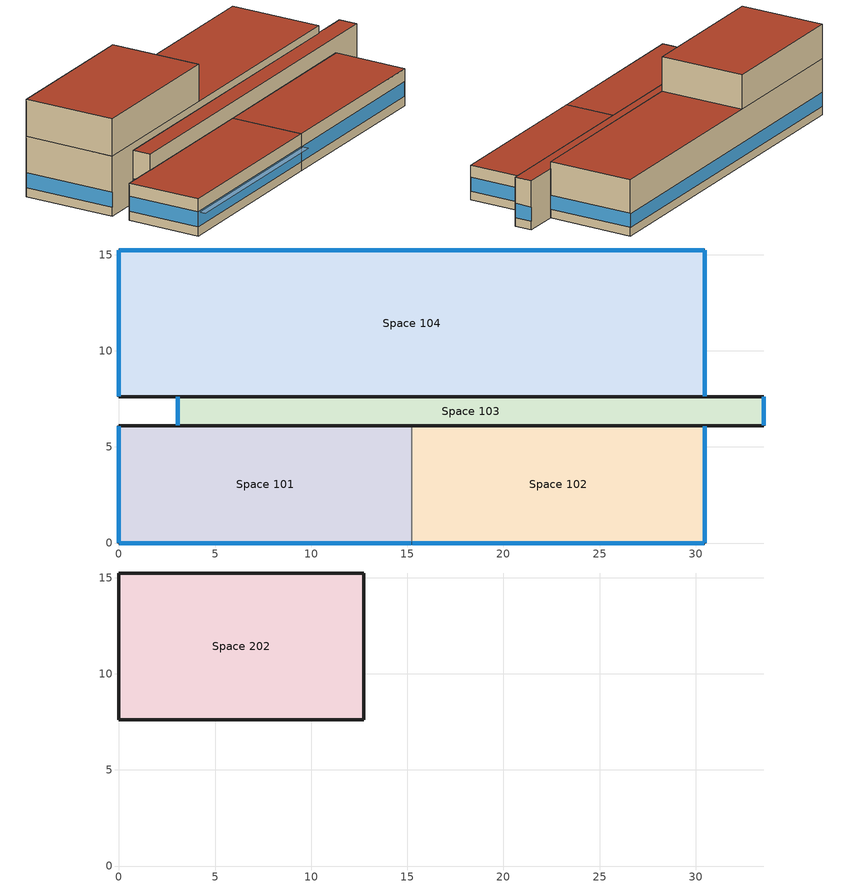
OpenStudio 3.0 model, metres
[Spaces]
Space 101
 floor ground: 15.24,6.1 15.24,0 0,0 0,6.1 z0
 wall outside: 3.05,6.1 0,6.1 0,0 15.24,0 z0:3.05
 wall to Space 102: 15.24,0 15.24,6.1 z0:3.05
 window: 0.03,0 15.21,0 z0.76:1.98; 0,6.07 0,0.03 z0.76:1.99
 roof outside: 15.24,0 15.24,6.1 0,6.1 0,0 z3.05
Space 102
 floor ground: 30.48,6.1 30.48,0 15.24,0 15.24,6.1 z0
 wall outside: 15.24,0 30.48,0 30.48,6.1 z0:3.05
 wall to Space 103: 30.48,6.1 15.24,6.1 z0:3.05
 window: 15.27,0 30.45,0 z0.76:1.98; 30.48,0.03 30.48,6.07 z0.76:1.99
 roof outside: 30.48,0 30.48,6.1 15.24,6.1 15.24,0 z3.05
Space 103
 floor ground: 33.53,7.62 33.53,6.1 3.05,6.1 3.05,7.62 z0
 wall outside: 33.53,6.1 33.53,7.62 30.48,7.62 / 3.05,7.62 3.05,6.1 z0:4.36; 3.05,6.1 15.24,6.1 z0:3.05; 3.05,6.1,4.36 3.05,6.1,3.05 30.48,6.1,3.05 30.48,6.1,0 33.53,6.1,0 33.53,6.1,4.36
 wall to Space 104: 30.48,7.62 3.05,7.62 z0:4.36
 window: 33.53,6.12 33.53,7.59 / 3.05,7.59 3.05,6.12 z0.76:2.02
 roof outside: 33.53,6.1 33.53,7.62 3.05,7.62 3.05,6.1 z4.36
Space 104
 floor ground: 30.48,15.24 30.48,7.62 0,7.62 0,15.24 z0
 wall outside: 30.48,7.62 30.48,15.24 0,15.24 0,7.62 z0:4.97; 0,7.62,4.97 0,7.62,0 3.05,7.62,0 3.05,7.62,4.36 30.48,7.62,4.36 30.48,7.62,4.97
 window: 30.45,15.24 0.03,15.24 z0.76:1.98; 30.48,7.65 30.48,15.21 / 0,15.21 0,7.65 z0.76:1.99
 roof outside: 30.48,7.62 30.48,15.24 0,15.24 0,7.62 z4.97
Space 202
 floor ground: 12.73,15.24 12.73,7.62 0,7.62 0,15.24 z4.97
 wall outside: 12.73,7.62 12.73,15.24 0,15.24 0,7.62 12.73,7.62 z4.97:8.01
 roof outside: 12.73,7.62 12.73,15.24 0,15.24 0,7.62 z8.01
shading: 15.21,-0.61 15.21,0 0.03,0 0.03,-0.61 z1.98
[Building]
Building 1: Space Type=189.1-2009 - PriSchl - Classroom - CZ4-8; Default Construction Set=189.1-2009 - CZ4-5 - PriSchl
[Site]
Site 1
[ClimateZones]
Climate Zone Institution Name 1=ASHRAE; Climate Zone Document Name 1=ANSI/ASHRAE Standard 169; Climate Zone Document Year 1=2006; Climate Zone Institution Name 2=CEC; Climate Zone Document Name 2=California Climate Zone Descriptions; Climate Zone Document Year 2=1995
[DefaultConstructionSet]
189.1-2009 - CZ4-5 - PriSchl: Default Exterior Surface Constructions=Default Surface Constructions 22; Default Interior Surface Constructions=Default Surface Constructions 23; Default Ground Contact Surface Constructions=Default Surface Constructions 24; Default Exterior SubSurface Constructions=Default Sub Surface Constructions 15; Default Interior SubSurface Constructions=Default Sub Surface Constructions 16; Interior Partition Construction=Interior Partition
[DefaultSurfaceConstructions]
Name | Floor Construction | Wall Construction | Roof Ceiling Construction
Default Surface Constructions 22 | ExtSlabCarpet 4in ClimateZone 1-8 | ASHRAE 189.1-2009 ExtWall SteelFrame ClimateZone 4-8 | ASHRAE 189.1-2009 ExtRoof IEAD ClimateZone 2-5
Default Surface Constructions 23 | Interior Floor | Interior Wall | Interior Ceiling
Default Surface Constructions 24 | ExtSlabCarpet 4in ClimateZone 1-8 | ExtSlabCarpet 4in ClimateZone 1-8 | ExtSlabCarpet 4in ClimateZone 1-8
[Construction]
ExtSlabCarpet 4in ClimateZone 1-8: MAT-CC05 4 HW CONCRETE, CP02 CARPET PAD
Interior Floor: F16 Acoustic tile, F05 Ceiling air space resistance, M11 100mm lightweight concrete
Interior Wall: G01a 19mm gypsum board, F04 Wall air space resistance, G01a 19mm gypsum board
Interior Ceiling: M11 100mm lightweight concrete, F05 Ceiling air space resistance, F16 Acoustic tile
Exterior Door: F08 Metal surface, I01 25mm insulation board
Interior Window: Clear 3mm
Interior Door; Interior Partition: G05 25mm wood
ASHRAE 189.1-2009 ExtRoof IEAD ClimateZone 2-5: Roof Membrane, Roof Insulation [21], Metal Decking
ASHRAE 189.1-2009 ExtWindow ClimateZone 4-5: Theoretical Glass [207]
ASHRAE 189.1-2009 ExtWall SteelFrame ClimateZone 4-8: MAT-SHEATH, Wall Insulation [39], 1/2IN Gypsum
[Material] Thermal Absorptance=0.9
Name | Roughness | Thickness {m} | Conductivity {W/m-K} | Density {kg/m3} | Specific Heat {J/kg-K} | Solar Absorptance | Visible Absorptance
MAT-CC05 4 HW CONCRETE | Rough | 0.1016 | 1.311 | 2240 | 836.8 | 0.85 | 0.85
1/2IN Gypsum | Smooth | 0.0127 | 0.16 | 784.9 | 830 | 0.4 | 0.4
Roof Membrane | VeryRough | 0.0095 | 0.16 | 1121.29 | 1460 | 0.7 | 0.7
Metal Decking | MediumSmooth | 0.0015 | 45.006 | 7680 | 418.4 | 0.6 | 0.6
F16 Acoustic tile | MediumSmooth | 0.0191 | 0.06 | 368 | 590 | 0.3 | 0.3
M11 100mm lightweight concrete | MediumRough | 0.1016 | 0.53 | 1280 | 840 | 0.5 | 0.5
G01a 19mm gypsum board | MediumSmooth | 0.019 | 0.16 | 800 | 1090 | 0.4 | 0.4
F08 Metal surface | Smooth | 0.0008 | 45.28 | 7824 | 500 | 0.7 | 0.7
I01 25mm insulation board | MediumRough | 0.0254 | 0.03 | 43 | 1210 | 0.6 | 0.6
G05 25mm wood | MediumSmooth | 0.0254 | 0.15 | 608 | 1630 | 0.5 | 0.5
Roof Insulation [21] | MediumRough | 0.2105 | 0.049 | 265 | 836.8 | 0.7 | 0.7
Wall Insulation [39] | MediumRough | 0.1184 | 0.045 | 265 | 836.8 | 0.7 | 0.7
[Material:NoMass] Roughness=Smooth; Thermal Resistance {m2-K/W}=0.1; Thermal Absorptance=0.9
Name | Solar Absorptance | Visible Absorptance
CP02 CARPET PAD | 0.8 | 0.8
MAT-SHEATH | 0.7 | 0.7
[Material:AirGap]
Name | Thermal Resistance {m2-K/W}
F05 Ceiling air space resistance | 0.18
F04 Wall air space resistance | 0.15
[DefaultSubSurfaceConstructions]
Name | Fixed Window Construction | Operable Window Construction | Door Construction | Tubular Daylight Dome Construction | Tubular Daylight Diffuser Construction
Default Sub Surface Constructions 15 | ASHRAE 189.1-2009 ExtWindow ClimateZone 4-5 | ASHRAE 189.1-2009 ExtWindow ClimateZone 4-5 | Exterior Door | Interior Window | Interior Window
Default Sub Surface Constructions 16 | Interior Window | Interior Window | Interior Door
[WindowMaterial:Glazing] Optical Data Type=SpectralAverage; Thickness {m}=0.003; Back Side Solar Reflectance at Normal Incidence=0; Back Side Visible Reflectance at Normal Incidence=0; Infrared Transmittance at Normal Incidence=0; Dirt Correction Factor for Solar and Visible Transmittance=1; Solar Diffusing=No
Name | Solar Transmittance at Normal Incidence | Front Side Solar Reflectance at Normal Incidence | Visible Transmittance at Normal Incidence | Front Side Visible Reflectance at Normal Incidence | Front Side Infrared Hemispherical Emissivity | Back Side Infrared Hemispherical Emissivity | Conductivity {W/m-K}
Clear 3mm | 0.837 | 0.075 | 0.898 | 0.081 | 0.84 | 0.84 | 0.9
Theoretical Glass [207] | 0.3311 | 0.6189 | 0.44 | 0.51 | 0.9 | 0.9 | 0.0133
[WindowMaterial:Blind]
Window Material Blind 1: Slat Width {m}=0.025; Slat Separation {m}=0.01875; Front Side Slat Beam Solar Reflectance=0.5; Back Side Slat Beam Solar Reflectance=0.5; Front Side Slat Diffuse Solar Reflectance=0.5; Back Side Slat Diffuse Solar Reflectance=0.5; Slat Beam Visible Transmittance=0
[SpaceType] Standards Building Type=PrimarySchool
Name | Default Schedule Set | Design Specification Outdoor Air Object | Standards Space Type
189.1-2009 - PriSchl - Classroom - CZ4-8 | 189.1-2009 - PriSchl - Classroom - CZ4-8 Schedule Set | 189.1-2009 - PriSchl - Classroom - CZ4-8 Ventilation | Classroom
189.1-2009 - PriSchl - Corridor - CZ4-8 | 189.1-2009 - PriSchl - Corridor - CZ4-8 Schedule Set | 189.1-2009 - PriSchl - Corridor - CZ4-8 Ventilation | Corridor
189.1-2009 - PriSchl - Gym - CZ4-8 | 189.1-2009 - PriSchl - Gym - CZ4-8 Schedule Set | 189.1-2009 - PriSchl - Gym - CZ4-8 Ventilation | Gym
189.1-2009 - PriSchl - Kitchen - CZ4-8 | 189.1-2009 - PriSchl - Kitchen - CZ4-8 Schedule Set | 189.1-2009 - PriSchl - Kitchen - CZ4-8 Ventilation | Kitchen
[DefaultScheduleSet] People Activity Level Schedule=PrimarySchool Activity; Lighting Schedule=PrimarySchool Bldg Light; Infiltration Schedule=PrimarySchool Infil
Name | Number of People Schedule | Electric Equipment Schedule | Gas Equipment Schedule
189.1-2009 - PriSchl - Classroom - CZ4-8 Schedule Set; 189.1-2009 - PriSchl - Corridor - CZ4-8 Schedule Set | PrimarySchool Bldg Occ | PrimarySchool Bldg Equip
189.1-2009 - PriSchl - Gym - CZ4-8 Schedule Set | PrimarySchool Gym Occ | PrimarySchool Bldg Equip
189.1-2009 - PriSchl - Kitchen - CZ4-8 Schedule Set | PrimarySchool Bldg Occ | PrimarySchool Kitchen Equip | PrimarySchool Kitchen Gas
[Lights:Definition] Design Level Calculation Method=Watts/Area
Name | Watts per Space Floor Area {W/m2}
189.1-2009 - PriSchl - Classroom - CZ4-8 Lights Definition; 189.1-2009 - PriSchl - Gym - CZ4-8 Lights Definition | 13.5625
189.1-2009 - PriSchl - Corridor - CZ4-8 Lights Definition | 4.84376
189.1-2009 - PriSchl - Kitchen - CZ4-8 Lights Definition | 11.625
[Lights]
Name | Lights Definition | Space or SpaceType
189.1-2009 - PriSchl - Classroom - CZ4-8 Lights | 189.1-2009 - PriSchl - Classroom - CZ4-8 Lights Definition | 189.1-2009 - PriSchl - Classroom - CZ4-8
189.1-2009 - PriSchl - Corridor - CZ4-8 Lights | 189.1-2009 - PriSchl - Corridor - CZ4-8 Lights Definition | 189.1-2009 - PriSchl - Corridor - CZ4-8
189.1-2009 - PriSchl - Gym - CZ4-8 Lights | 189.1-2009 - PriSchl - Gym - CZ4-8 Lights Definition | 189.1-2009 - PriSchl - Gym - CZ4-8
189.1-2009 - PriSchl - Kitchen - CZ4-8 Lights | 189.1-2009 - PriSchl - Kitchen - CZ4-8 Lights Definition | 189.1-2009 - PriSchl - Kitchen - CZ4-8
[DesignSpecification:OutdoorAir] Outdoor Air Method=Sum
Name | Outdoor Air Flow per Person {m3/s-person} | Outdoor Air Flow per Floor Area {m3/s-m2}
189.1-2009 - PriSchl - Classroom - CZ4-8 Ventilation; 189.1-2009 - PriSchl - Kitchen - CZ4-8 Ventilation | 0.00707921
189.1-2009 - PriSchl - Corridor - CZ4-8 Ventilation; 189.1-2009 - PriSchl - Lobby - CZ4-8 Ventilation |  | 0.000508
189.1-2009 - PriSchl - Gym - CZ4-8 Ventilation | 0.00943895
[People:Definition] Number of People Calculation Method=People/Area; Fraction Radiant=0.3
Name | People per Space Floor Area {person/m2}
189.1-2009 - PriSchl - Classroom - CZ4-8 People Definition | 0.249938
189.1-2009 - PriSchl - Corridor - CZ4-8 People Definition | 0.0999967
189.1-2009 - PriSchl - Gym - CZ4-8 People Definition | 0.300313
189.1-2009 - PriSchl - Kitchen - CZ4-8 People Definition | 0.149941
189.1-2009 - Office - Vending - CZ4-8 People Definition 1 | 0.0107639
[People]
Name | People Definition | Space or SpaceType | Number of People Schedule | Multiplier
189.1-2009 - PriSchl - Classroom - CZ4-8 People | 189.1-2009 - PriSchl - Classroom - CZ4-8 People Definition | 189.1-2009 - PriSchl - Classroom - CZ4-8
189.1-2009 - PriSchl - Corridor - CZ4-8 People | 189.1-2009 - PriSchl - Corridor - CZ4-8 People Definition | 189.1-2009 - PriSchl - Corridor - CZ4-8
189.1-2009 - PriSchl - Gym - CZ4-8 People | 189.1-2009 - PriSchl - Gym - CZ4-8 People Definition | 189.1-2009 - PriSchl - Gym - CZ4-8
189.1-2009 - PriSchl - Kitchen - CZ4-8 People | 189.1-2009 - PriSchl - Kitchen - CZ4-8 People Definition | 189.1-2009 - PriSchl - Kitchen - CZ4-8
People 1 | 189.1-2009 - Office - Vending - CZ4-8 People Definition 1 | Space 101 | Large Office Bldg Occ 1 | 3
[SpaceInfiltration:DesignFlowRate] Design Flow Rate Calculation Method=Flow/ExteriorArea; Flow per Exterior Surface Area {m3/s-m2}=0.000226568
Name | Space or SpaceType
189.1-2009 - PriSchl - Classroom - CZ4-8 Infiltration | 189.1-2009 - PriSchl - Classroom - CZ4-8
189.1-2009 - PriSchl - Corridor - CZ4-8 Infiltration | 189.1-2009 - PriSchl - Corridor - CZ4-8
189.1-2009 - PriSchl - Gym - CZ4-8 Infiltration | 189.1-2009 - PriSchl - Gym - CZ4-8
189.1-2009 - PriSchl - Kitchen - CZ4-8 Infiltration | 189.1-2009 - PriSchl - Kitchen - CZ4-8
189.1-2009 - Office - Storage - CZ4-8 Infiltration 1 | Space 101
[ElectricEquipment:Definition] Design Level Calculation Method=Watts/Area
Name | Watts per Space Floor Area {W/m2}
189.1-2009 - PriSchl - Classroom - CZ4-8 Electric Equipment Definition | 10.9792
189.1-2009 - PriSchl - Corridor - CZ4-8 Electric Equipment Definition | 2.90626
189.1-2009 - PriSchl - Gym - CZ4-8 Electric Equipment Definition | 3.65973
189.1-2009 - PriSchl - Kitchen - CZ4-8 Electric Equipment Definition | 141.33
[ElectricEquipment]
Name | Electric Equipment Definition | Space or SpaceType
189.1-2009 - PriSchl - Classroom - CZ4-8 Electric Equipment | 189.1-2009 - PriSchl - Classroom - CZ4-8 Electric Equipment Definition | 189.1-2009 - PriSchl - Classroom - CZ4-8
189.1-2009 - PriSchl - Corridor - CZ4-8 Electric Equipment | 189.1-2009 - PriSchl - Corridor - CZ4-8 Electric Equipment Definition | 189.1-2009 - PriSchl - Corridor - CZ4-8
189.1-2009 - PriSchl - Gym - CZ4-8 Electric Equipment | 189.1-2009 - PriSchl - Gym - CZ4-8 Electric Equipment Definition | 189.1-2009 - PriSchl - Gym - CZ4-8
189.1-2009 - PriSchl - Kitchen - CZ4-8 Electric Equipment | 189.1-2009 - PriSchl - Kitchen - CZ4-8 Electric Equipment Definition | 189.1-2009 - PriSchl - Kitchen - CZ4-8
[ShadingControl]
Shading Control 1: Shading Type=InteriorBlind; Shading Device Material=Window Material Blind 1
[BuildingStory] Nominal Z Coordinate {m}=0; Nominal Floor to Floor Height {m}=3.048
Building Story 1; Building Story 2
[Space]
Name | Space Type | Building Story | Thermal Zone | Design Specification Outdoor Air Object
Space 101 | 189.1-2009 - PriSchl - Classroom - CZ4-8 | Building Story 1 | Thermal Zone 4 | 189.1-2009 - PriSchl - Lobby - CZ4-8 Ventilation
Space 102 | 189.1-2009 - PriSchl - Kitchen - CZ4-8 | Building Story 1 | Thermal Zone 6
Space 103 | 189.1-2009 - PriSchl - Corridor - CZ4-8 | Building Story 1 | Thermal Zone 3
Space 104 | 189.1-2009 - PriSchl - Gym - CZ4-8 | Building Story 1 | Thermal Zone 2
Space 202 | 189.1-2009 - PriSchl - Classroom - CZ4-8 | Building Story 2 | Thermal Zone 5
[GasEquipment:Definition]
189.1-2009 - PriSchl - Kitchen - CZ4-8 Gas Equipment Definition: Design Level Calculation Method=Watts/Area; Watts per Space Floor Area {W/m2}=695.587
[GasEquipment]
189.1-2009 - PriSchl - Kitchen - CZ4-8 Gas Equipment: Gas Equipment Definition=189.1-2009 - PriSchl - Kitchen - CZ4-8 Gas Equipment Definition; Space or SpaceType=189.1-2009 - PriSchl - Kitchen - CZ4-8
[ThermalZone] Use Ideal Air Loads=No
Thermal Zone 1; Thermal Zone 2; Thermal Zone 3; Thermal Zone 4; Thermal Zone 5; Thermal Zone 6
[Sizing:Zone] Zone Cooling Design Supply Air Temperature Input Method=SupplyAirTemperature; Zone Cooling Design Supply Air Temperature {C}=14; Zone Cooling Design Supply Air Temperature Difference {deltaC}=11.11; Zone Heating Design Supply Air Temperature Input Method=SupplyAirTemperature; Zone Heating Design Supply Air Temperature {C}=40; Zone Heating Design Supply Air Temperature Difference {deltaC}=11.11; Zone Cooling Design Supply Air Humidity Ratio {kg-H2O/kg-air}=0.0085; Zone Heating Design Supply Air Humidity Ratio {kg-H2O/kg-air}=0.008; Cooling Design Air Flow Method=DesignDay; Heating Design Air Flow Method=DesignDay; Account for Dedicated Outdoor Air System=No; Dedicated Outdoor Air System Control Strategy=NeutralSupplyAir; Dedicated Outdoor Air Low Setpoint Temperature for Design {C}=autosize; Dedicated Outdoor Air High Setpoint Temperature for Design {C}=autosize
Thermal Zone 1; Thermal Zone 2; Thermal Zone 3; Thermal Zone 4; Thermal Zone 5; Thermal Zone 6
[Schedule:Ruleset]
Name | Default Day Schedule | Summer Design Day Schedule | Winter Design Day Schedule
PrimarySchool Bldg Light | PrimarySchool Bldg Light Default Schedule | PrimarySchool Bldg Light Summer Design Day | PrimarySchool Bldg Light Winter Design Day
PrimarySchool Activity | PrimarySchool Activity Default Schedule | PrimarySchool Activity Summer Design Day | PrimarySchool Activity Winter Design Day
PrimarySchool Infil | PrimarySchool Infil Default Schedule | PrimarySchool Infil Summer Design Day | PrimarySchool Infil Winter Design Day
PrimarySchool Bldg Equip | PrimarySchool Bldg Equip Default Schedule | PrimarySchool Bldg Equip Summer Design Day | PrimarySchool Bldg Equip Winter Design Day
PrimarySchool Bldg Occ | PrimarySchool Bldg Occ Default Schedule | PrimarySchool Bldg Occ Summer Design Day | PrimarySchool Bldg Occ Winter Design Day
PrimarySchool Gym Occ | PrimarySchool Gym Occ Default Schedule | PrimarySchool Gym Occ Summer Design Day | PrimarySchool Gym Occ Winter Design Day
PrimarySchool Kitchen Equip | PrimarySchool Kitchen Equip Default Schedule | PrimarySchool Kitchen Equip Summer Design Day | PrimarySchool Kitchen Equip Winter Design Day
PrimarySchool Kitchen Gas | PrimarySchool Kitchen Gas Default Schedule | PrimarySchool Kitchen Gas Summer Design Day | PrimarySchool Kitchen Gas Winter Design Day
Large Office Bldg Occ 1 | Large Office Bldg Occ Default Schedule 1 | Large Office Bldg Occ Summer Design Day 1 | Large Office Bldg Occ Winter Design Day 1
[Schedule:Day]
PrimarySchool Bldg Light Default Schedule; PrimarySchool Bldg Light Summer Design Day; PrimarySchool Bldg Light Rule 2 Day Schedule: 7, 0, 0.1773, 21, 0, 0.9, 24, 0, 0.1773
PrimarySchool Bldg Light Winter Design Day; PrimarySchool Bldg Light Rule 1 Day Schedule; PrimarySchool Bldg Light Rule 3 Day Schedule; PrimarySchool Bldg Light Rule 5 Day Schedule: 24, 0, 0.1773
PrimarySchool Bldg Light Rule 4 Day Schedule: 8, 0, 0.1773, 20, 0, 0.5, 24, 0, 0.1773
PrimarySchool Activity Default Schedule; PrimarySchool Activity Summer Design Day; PrimarySchool Activity Winter Design Day: 24, 0, 120
PrimarySchool Infil Default Schedule; PrimarySchool Infil Summer Design Day; PrimarySchool Infil Winter Design Day: 7, 0, 1, 21, 0, 0.5, 24, 0, 1
PrimarySchool Bldg Equip Default Schedule; PrimarySchool Bldg Equip Summer Design Day; PrimarySchool Bldg Equip Rule 2 Day Schedule: 8, 0, 0.35, 17, 0, 0.95, 24, 0, 0.35
PrimarySchool Bldg Equip Winter Design Day; PrimarySchool Bldg Equip Rule 1 Day Schedule; PrimarySchool Bldg Equip Rule 5 Day Schedule: 24, 0, 0.35
PrimarySchool Bldg Equip Rule 3 Day Schedule: 24, 0, 0.25
PrimarySchool Bldg Equip Rule 4 Day Schedule: 8, 0, 0.25, 17, 0, 0.5, 24, 0, 0.25
PrimarySchool Bldg Occ Default Schedule; PrimarySchool Bldg Occ Summer Design Day; PrimarySchool Bldg Occ Rule 2 Day Schedule: 8, 0, 0, 16, 0, 0.75, 21, 0, 0.15, 24, 0, 0
PrimarySchool Bldg Occ Winter Design Day; PrimarySchool Bldg Occ Rule 1 Day Schedule; PrimarySchool Bldg Occ Rule 3 Day Schedule; PrimarySchool Bldg Occ Rule 5 Day Schedule; PrimarySchool Gym Occ Winter Design Day; PrimarySchool Gym Occ Rule 1 Day Schedule; PrimarySchool Gym Occ Rule 3 Day Schedule; PrimarySchool Gym Occ Rule 5 Day Schedule; Large Office Bldg Occ Winter Design Day 1; Large Office Bldg Occ Rule 1 Day Schedule 1: 24, 0, 0
PrimarySchool Bldg Occ Rule 4 Day Schedule: 8, 0, 0, 21, 0, 0.15, 24, 0, 0
PrimarySchool Gym Occ Default Schedule; PrimarySchool Gym Occ Summer Design Day; PrimarySchool Gym Occ Rule 2 Day Schedule: 8, 0, 0, 16, 0, 0.35, 21, 0, 0.95, 24, 0, 0
PrimarySchool Gym Occ Rule 4 Day Schedule: 8, 0, 0, 16, 0, 0.35, 21, 0, 0.35, 24, 0, 0
PrimarySchool Kitchen Equip Default Schedule; PrimarySchool Kitchen Equip Summer Design Day; PrimarySchool Kitchen Equip Rule 2 Day Schedule: 8, 0, 0.1, 10, 0, 0.15, 13, 0, 0.25, 15, 0, 0.15, 24, 0, 0.1
PrimarySchool Kitchen Equip Winter Design Day; PrimarySchool Kitchen Equip Rule 1 Day Schedule; PrimarySchool Kitchen Equip Rule 3 Day Schedule; PrimarySchool Kitchen Equip Rule 5 Day Schedule: 24, 0, 0.1
PrimarySchool Kitchen Equip Rule 4 Day Schedule: 8, 0, 0.1, 10, 0, 0.13, 13, 0, 0.2, 15, 0, 0.13, 24, 0, 0.1
PrimarySchool Kitchen Gas Default Schedule; PrimarySchool Kitchen Gas Summer Design Day; PrimarySchool Kitchen Gas Rule 2 Day Schedule: 8, 0, 0.02, 10, 0, 0.15, 13, 0, 0.2, 15, 0, 0.1, 24, 0, 0.02
PrimarySchool Kitchen Gas Winter Design Day; PrimarySchool Kitchen Gas Rule 1 Day Schedule; PrimarySchool Kitchen Gas Rule 3 Day Schedule; PrimarySchool Kitchen Gas Rule 5 Day Schedule: 24, 0, 0.02
PrimarySchool Kitchen Gas Rule 4 Day Schedule: 8, 0, 0.02, 10, 0, 0.1, 13, 0, 0.15, 15, 0, 0.1, 24, 0, 0.02
Large Office Bldg Occ Default Schedule 1: 6, 0, 0, 7, 0, 0.1, 8, 0, 0.2, 12, 0, 0.95, 13, 0, 0.5, 17, 0, 0.95, 18, 0, 0.7, 20, 0, 0.4, 22, 0, 0.1, 24, 0, 0.05
Large Office Bldg Occ Summer Design Day 1: 6, 0, 0, 22, 0, 1, 24, 0, 0.05
Large Office Bldg Occ Rule 2 Day Schedule 1: 6, 0, 0, 8, 0, 0.1, 14, 0, 0.5, 17, 0, 0.1, 24, 0, 0
[Schedule:Rule] Date Specification Type=DateRange; Start Day=1
Name | Schedule Ruleset | Rule Order | Day Schedule | Apply Sunday | Apply Monday | Apply Tuesday | Apply Wednesday | Apply Thursday | Apply Friday | Apply Saturday | Start Month | End Month | End Day
PrimarySchool Bldg Light Rule 1 | PrimarySchool Bldg Light | 0 | PrimarySchool Bldg Light Rule 1 Day Schedule | Yes | No | No | No | No | No | Yes | 9 | 12 | 31
PrimarySchool Bldg Light Rule 2 | PrimarySchool Bldg Light | 1 | PrimarySchool Bldg Light Rule 2 Day Schedule | No | Yes | Yes | Yes | Yes | Yes | No | 9 | 12 | 31
PrimarySchool Bldg Light Rule 3 | PrimarySchool Bldg Light | 2 | PrimarySchool Bldg Light Rule 3 Day Schedule | Yes | No | No | No | No | No | Yes | 7 | 9 | 1
PrimarySchool Bldg Light Rule 4 | PrimarySchool Bldg Light | 3 | PrimarySchool Bldg Light Rule 4 Day Schedule | No | Yes | Yes | Yes | Yes | Yes | No | 7 | 9 | 1
PrimarySchool Bldg Light Rule 5 | PrimarySchool Bldg Light | 4 | PrimarySchool Bldg Light Rule 5 Day Schedule | Yes | No | No | No | No | No | Yes | 1 | 6 | 30
PrimarySchool Bldg Equip Rule 1 | PrimarySchool Bldg Equip | 0 | PrimarySchool Bldg Equip Rule 1 Day Schedule | Yes | No | No | No | No | No | Yes | 9 | 12 | 31
PrimarySchool Bldg Equip Rule 2 | PrimarySchool Bldg Equip | 1 | PrimarySchool Bldg Equip Rule 2 Day Schedule | No | Yes | Yes | Yes | Yes | Yes | No | 9 | 12 | 31
PrimarySchool Bldg Equip Rule 3 | PrimarySchool Bldg Equip | 2 | PrimarySchool Bldg Equip Rule 3 Day Schedule | Yes | No | No | No | No | No | Yes | 7 | 9 | 1
PrimarySchool Bldg Equip Rule 4 | PrimarySchool Bldg Equip | 3 | PrimarySchool Bldg Equip Rule 4 Day Schedule | No | Yes | Yes | Yes | Yes | Yes | No | 7 | 9 | 1
PrimarySchool Bldg Equip Rule 5 | PrimarySchool Bldg Equip | 4 | PrimarySchool Bldg Equip Rule 5 Day Schedule | Yes | No | No | No | No | No | Yes | 1 | 6 | 30
PrimarySchool Bldg Occ Rule 1 | PrimarySchool Bldg Occ | 0 | PrimarySchool Bldg Occ Rule 1 Day Schedule | Yes | No | No | No | No | No | Yes | 9 | 12 | 31
PrimarySchool Bldg Occ Rule 2 | PrimarySchool Bldg Occ | 1 | PrimarySchool Bldg Occ Rule 2 Day Schedule | No | Yes | Yes | Yes | Yes | Yes | No | 9 | 12 | 31
PrimarySchool Bldg Occ Rule 3 | PrimarySchool Bldg Occ | 2 | PrimarySchool Bldg Occ Rule 3 Day Schedule | Yes | No | No | No | No | No | Yes | 7 | 9 | 1
PrimarySchool Bldg Occ Rule 4 | PrimarySchool Bldg Occ | 3 | PrimarySchool Bldg Occ Rule 4 Day Schedule | No | Yes | Yes | Yes | Yes | Yes | No | 7 | 9 | 1
PrimarySchool Bldg Occ Rule 5 | PrimarySchool Bldg Occ | 4 | PrimarySchool Bldg Occ Rule 5 Day Schedule | Yes | No | No | No | No | No | Yes | 1 | 6 | 30
PrimarySchool Gym Occ Rule 1 | PrimarySchool Gym Occ | 0 | PrimarySchool Gym Occ Rule 1 Day Schedule | Yes | No | No | No | No | No | Yes | 9 | 12 | 31
PrimarySchool Gym Occ Rule 2 | PrimarySchool Gym Occ | 1 | PrimarySchool Gym Occ Rule 2 Day Schedule | No | Yes | Yes | Yes | Yes | Yes | No | 9 | 12 | 31
PrimarySchool Gym Occ Rule 3 | PrimarySchool Gym Occ | 2 | PrimarySchool Gym Occ Rule 3 Day Schedule | Yes | No | No | No | No | No | Yes | 7 | 9 | 1
PrimarySchool Gym Occ Rule 4 | PrimarySchool Gym Occ | 3 | PrimarySchool Gym Occ Rule 4 Day Schedule | No | Yes | Yes | Yes | Yes | Yes | No | 7 | 9 | 1
PrimarySchool Gym Occ Rule 5 | PrimarySchool Gym Occ | 4 | PrimarySchool Gym Occ Rule 5 Day Schedule | Yes | No | No | No | No | No | Yes | 1 | 6 | 30
PrimarySchool Kitchen Equip Rule 1 | PrimarySchool Kitchen Equip | 0 | PrimarySchool Kitchen Equip Rule 1 Day Schedule | Yes | No | No | No | No | No | Yes | 9 | 12 | 31
PrimarySchool Kitchen Equip Rule 2 | PrimarySchool Kitchen Equip | 1 | PrimarySchool Kitchen Equip Rule 2 Day Schedule | No | Yes | Yes | Yes | Yes | Yes | No | 9 | 12 | 31
PrimarySchool Kitchen Equip Rule 3 | PrimarySchool Kitchen Equip | 2 | PrimarySchool Kitchen Equip Rule 3 Day Schedule | Yes | No | No | No | No | No | Yes | 7 | 9 | 1
PrimarySchool Kitchen Equip Rule 4 | PrimarySchool Kitchen Equip | 3 | PrimarySchool Kitchen Equip Rule 4 Day Schedule | No | Yes | Yes | Yes | Yes | Yes | No | 7 | 9 | 1
PrimarySchool Kitchen Equip Rule 5 | PrimarySchool Kitchen Equip | 4 | PrimarySchool Kitchen Equip Rule 5 Day Schedule | Yes | No | No | No | No | No | Yes | 1 | 6 | 30
PrimarySchool Kitchen Gas Rule 1 | PrimarySchool Kitchen Gas | 0 | PrimarySchool Kitchen Gas Rule 1 Day Schedule | Yes | No | No | No | No | No | Yes | 9 | 12 | 31
PrimarySchool Kitchen Gas Rule 2 | PrimarySchool Kitchen Gas | 1 | PrimarySchool Kitchen Gas Rule 2 Day Schedule | No | Yes | Yes | Yes | Yes | Yes | No | 9 | 12 | 31
PrimarySchool Kitchen Gas Rule 3 | PrimarySchool Kitchen Gas | 2 | PrimarySchool Kitchen Gas Rule 3 Day Schedule | Yes | No | No | No | No | No | Yes | 7 | 9 | 1
PrimarySchool Kitchen Gas Rule 4 | PrimarySchool Kitchen Gas | 3 | PrimarySchool Kitchen Gas Rule 4 Day Schedule | No | Yes | Yes | Yes | Yes | Yes | No | 7 | 9 | 1
PrimarySchool Kitchen Gas Rule 5 | PrimarySchool Kitchen Gas | 4 | PrimarySchool Kitchen Gas Rule 5 Day Schedule | Yes | No | No | No | No | No | Yes | 1 | 6 | 30
Large Office Bldg Occ Rule 3 | Large Office Bldg Occ 1 | 0 | Large Office Bldg Occ Rule 1 Day Schedule 1 | Yes | No | No | No | No | No | No | 1 | 12 | 31
Large Office Bldg Occ Rule 4 | Large Office Bldg Occ 1 | 1 | Large Office Bldg Occ Rule 2 Day Schedule 1 | No | No | No | No | No | No | Yes | 1 | 12 | 31
